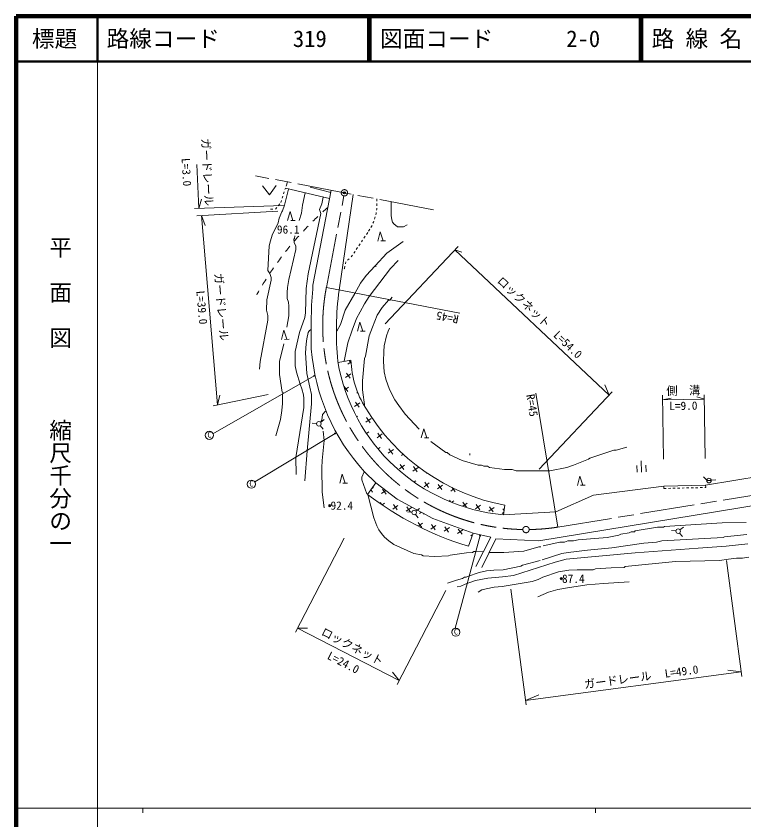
# Model space of a CAD drawing. Units: millimetres, scale not verified. Extents: x 40000 to 680000, y 20000 to 380000.
# Drawn here: x 40000 to 200760, y 202409 to 380000 of the extents above; entities that cross this region are included whole.
import ezdxf
from ezdxf.enums import TextEntityAlignment as Align

# ---------------------------------------------------------------- set-up
doc = ezdxf.new("R2010")
doc.units = ezdxf.units.MM
doc.header["$LTSCALE"] = 1000
doc.header["$PDMODE"] = 32
doc.header["$PDSIZE"] = 500
doc.linetypes.add('CHAIN', pattern=[18.5, 12, -1.5, 3.5, -1.5])
for name, color, linetype, lineweight in [('M-BGD', 7, 'Continuous', 13), ('M-BMK', 2, 'CHAIN', 13), ('M-STR-HTXT', 7, 'Continuous', 13), ('M-TTL', 2, 'Continuous', 140), ('M-TTL-BAND', 7, 'Continuous', 13), ('M-TTL-LINE', 7, 'Continuous', 50)]:
    doc.layers.add(name, color=color, linetype=linetype, lineweight=lineweight)
doc.layers.add('M-OTRS', color=6, linetype='Continuous')
doc.layers.add('M-TTL-TXT', color=7, linetype='Continuous')
doc.styles.add('@ＭＳ ゴシック', font='')
doc.styles.add('ＭＳ ゴシック', font='')
doc.styles.get('@ＭＳ ゴシック').set_extended_font_data('@MS Gothic')
doc.styles.get('ＭＳ ゴシック').set_extended_font_data('MS Gothic')

# ---------------------------------------------------------------- blocks, each defined once
blk = doc.blocks.new('電力柱1')
at = {"color": 7, "linetype": 'Continuous', "lineweight": 13}
for p, q in [((-0.49, 0.061), (-1.483, 0.18)), ((0.4, 0.311), (1.186, 0.93)), ((0.316, -0.391), (0.934, -1.176))]:
    blk.add_line(p, q, dxfattribs=at)
blk.add_circle((0.007, 0.002), 0.5, dxfattribs=at)
blk = doc.blocks.new('電話柱1')
at = {"color": 7, "linetype": 'Continuous', "lineweight": 13}
for p, q in [((-1.203, 0.848), (-0.496, 0.14)), ((-0.516, 0.002), (0.484, 0.002)), ((1.475, 0.164), (0.478, 0.078))]:
    blk.add_line(p, q, dxfattribs=at)
blk.add_circle((-0.016, 0.002), 0.5, dxfattribs=at)
blk = doc.blocks.new('針葉樹林')
at = {"color": 7, "linetype": 'Continuous', "lineweight": 13}
for p, q in [((-0.6, 0), (0, 2)), ((0, 2), (0.6, 0)), ((0.1, 0), (1.1, 0))]:
    blk.add_line(p, q, dxfattribs=at)
blk = doc.blocks.new('荒地')
at = {"color": 7, "linetype": 'Continuous', "lineweight": 13}
for p, q in [((0, 0), (0, 2.5)), ((-1, 1.5), (-1, 0)), ((1, 1.5), (1, 0))]:
    blk.add_line(p, q, dxfattribs=at)
blk = doc.blocks.new('open_arrow')
at = {"color": 0, "linetype": 'Continuous', "lineweight": -2}
blk.add_lwpolyline([(7.5, 1.25), (0, 0), (7.5, -1.25)], dxfattribs=at)

msp = doc.modelspace()

# ---------------------------------------------------------------- linework, layer by layer
at = {"layer": 'M-BGD', "linetype": 'CHAIN'}
msp.add_line((132167, 337208), (92875, 344702), dxfattribs=at)
at = {"layer": 'M-BGD'}
for p, q in [((99623, 342403), (99921, 343358)), ((94428, 342477), (95976, 340514)), ((95976, 340514), (97427, 342550)), ((99097, 340718), (99246, 341195)), ((100190, 341785), (99298, 338215)), ((99395, 341673), (99482, 341951)), ((99482, 341951), (109222, 339670)), ((109484, 341046), (104926, 342176)), ((105580, 320575), (109574, 341517)), ((98502, 338809), (98651, 339286)), ((98800, 339763), (98948, 340241)), ((103821, 340935), (103277, 338215)), ((107820, 339998), (107511, 338554)), ((111340, 319475), (114485, 340580)), ((97265, 337347), (97588, 337728)), ((97911, 338110), (98234, 338492)), ((99298, 338215), (98875, 336945)), ((103277, 338215), (103010, 336477)), ((107511, 338554), (107003, 337284)), ((96178, 337309), (96677, 337326)), ((98875, 336945), (98705, 336776)), ((103010, 336477), (102515, 334829)), ((107003, 337284), (107341, 336353)), ((117658, 332173), (117379, 331758)), ((116543, 330513), (116265, 330098)), ((117101, 331343), (116822, 330928)), ((115429, 328852), (115150, 328437)), ((115986, 329683), (115707, 329267)), ((114314, 327192), (114035, 326777)), ((114871, 328022), (114593, 327607)), ((112860, 325726), (112744, 325239)), ((113606, 326373), (113228, 326045)), ((112512, 324266), (112485, 324151)), ((112628, 324753), (112512, 324266)), ((119279, 324838), (119533, 324669)), ((114792, 318742), (112675, 315017)), ((123089, 317895), (122581, 317218)), ((122243, 317218), (122581, 317218)), ((111151, 303502), (113965, 304002)), ((114019, 303303), (113568, 303931)), ((113994, 303628), (113282, 303117)), ((113943, 300981), (112794, 300157)), ((113781, 299995), (112957, 301144)), ((102769, 298676), (103108, 297660)), ((104547, 299692), (104886, 297999)), ((98790, 296898), (98959, 296813)), ((98959, 296813), (98875, 296559)), ((113293, 297035), (112469, 298184)), ((113456, 298021), (112682, 297467)), ((115436, 296831), (115266, 296710)), ((115928, 294574), (114779, 293749)), ((115765, 293587), (114941, 294736)), ((115440, 291613), (115275, 291495)), ((118238, 290139), (117414, 291288)), ((118400, 291126), (117251, 290302)), ((107849, 288262), (108019, 286230)), ((117913, 288166), (117397, 287796)), ((120710, 286691), (119886, 287841)), ((129863, 288177), (129863, 288093)), ((120873, 287678), (119724, 286854)), ((120385, 284718), (120024, 284459)), ((123345, 284230), (122196, 283406)), ((123183, 283244), (122359, 284393)), ((101753, 282505), (101838, 278695)), ((104293, 283944), (103785, 277340)), ((125525, 283183), (125156, 282918)), ((140192, 283351), (140192, 283013)), ((228649, 282409), (192305, 276355)), ((125818, 280782), (124668, 279958)), ((125655, 279796), (124831, 280945)), ((119429, 276898), (116946, 279335)), ((128778, 280295), (127629, 279471)), ((128615, 279308), (127791, 280457)), ((130712, 279072), (130589, 278983)), ((128290, 277335), (127963, 277100)), ((119429, 276898), (117649, 274302)), ((118384, 275375), (118760, 274851)), ((118488, 275527), (118922, 275838)), ((124143, 273262), (119429, 276898)), ((120896, 275513), (121720, 274363)), ((131250, 276847), (130101, 276023)), ((131088, 275860), (130264, 277010)), ((134210, 276359), (133061, 275535)), ((134048, 275373), (133224, 276522)), ((136787, 275596), (136021, 275048)), ((137008, 274885), (136320, 275844)), ((155474, 264078), (232575, 276706)), ((183083, 276130), (167563, 274143)), ((192305, 276355), (183083, 276130)), ((183083, 276130), (183095, 275630)), ((183595, 275642), (183095, 275630)), ((184595, 275667), (184095, 275654)), ((185594, 275691), (185094, 275679)), ((186594, 275715), (186094, 275703)), ((187594, 275740), (187094, 275728)), ((188593, 275764), (188093, 275752)), ((189593, 275788), (189093, 275776)), ((190593, 275813), (190093, 275801)), ((191592, 275837), (191093, 275825)), ((192317, 275855), (192092, 275849)), ((192305, 276355), (192317, 275855)), ((117671, 274461), (117671, 274292)), ((120733, 274526), (121651, 275184)), ((167563, 274143), (159203, 270469)), ((120408, 272552), (120702, 272142)), ((120875, 272017), (121395, 272390)), ((123205, 271078), (124355, 271902)), ((123368, 272065), (124192, 270916)), ((132053, 269026), (124143, 273262)), ((135929, 272750), (135696, 273074)), ((136683, 272912), (136260, 272608)), ((139643, 272424), (138655, 271715)), ((139450, 271480), (138656, 272586)), ((142603, 271936), (141454, 271112)), ((142440, 270950), (141616, 272099)), ((147643, 269833), (147985, 271912)), ((126166, 270590), (127315, 271415)), ((126328, 271577), (127152, 270428)), ((129126, 270103), (129518, 270384)), ((129967, 270143), (130112, 269940)), ((145563, 271449), (144414, 270624)), ((145400, 270462), (144576, 271611)), ((147735, 270396), (147374, 270137)), ((147796, 270762), (147536, 271123)), ((159203, 270469), (147620, 269832)), ((140938, 265765), (132053, 269026)), ((128800, 268129), (129591, 267027)), ((128955, 267370), (129787, 267967)), ((131598, 266655), (132747, 267479)), ((131761, 267642), (132585, 266492)), ((134558, 266167), (135707, 266991)), ((134721, 267154), (135545, 266005)), ((137518, 265680), (138667, 266504)), ((137681, 266666), (138505, 265517)), ((201237, 268111), (195987, 268027)), ((140938, 265765), (139938, 262862)), ((140478, 265192), (140756, 265391)), ((144874, 264865), (140938, 265765)), ((144874, 264865), (141575, 258417)), ((201406, 265487), (196495, 264979)), ((145961, 264527), (142887, 258192)), ((155474, 264078), (145961, 264527)), ((201660, 263370), (196834, 262862)), ((139515, 261423), (135874, 260915)), ((141377, 261677), (143285, 261760)), ((144496, 261507), (147727, 261507)), ((137313, 255411), (135281, 254734))]:
    msp.add_line(p, q, dxfattribs=at)
for points in [[(122835, 338988), (122835, 335929), (123005, 334998), (123174, 334490), (123428, 334067), (124275, 333474), (125545, 333474), (126391, 333897)], [(98705, 336776), (98113, 335337), (97859, 334321), (96589, 331611), (96165, 330341), (95911, 329241), (95573, 323822), (96081, 323145)], [(107341, 336353), (104547, 323060), (104039, 319843), (103955, 314424), (103785, 313408), (102600, 310106), (101669, 305873), (101669, 302740), (101923, 301301), (102769, 298676)], [(101584, 331442), (101499, 330849), (101330, 330680), (101415, 330003)], [(101415, 330003), (101753, 329156), (101753, 328394), (100229, 321790), (99975, 320012), (99891, 318911), (99891, 317641), (100145, 316795), (100229, 315948), (100229, 313747), (99806, 311291)], [(125460, 330172), (121904, 327632), (119279, 324838)], [(124359, 326023), (122666, 324245), (118009, 318065)], [(119279, 324838), (117332, 322721), (116062, 321028), (114792, 318742)], [(96081, 323145), (96335, 322213), (96335, 321621), (95403, 317303), (95319, 315017), (95573, 313831), (95573, 312815), (93879, 303671), (93795, 301978)], [(118009, 318065), (116993, 316456), (115977, 314678), (115215, 313154), (114199, 310614), (113268, 307820), (112433, 303730)], [(122243, 317218), (120888, 315609), (119787, 313916), (118687, 311291)], [(112675, 315017), (111659, 311884), (110813, 310360)], [(118687, 311291), (118009, 309344), (117163, 304857)], [(122497, 311037), (122158, 310360), (121819, 309344), (121311, 307143), (121227, 305873)], [(105148, 310737), (104801, 310529), (104547, 310106), (104209, 308667), (104039, 307566), (103955, 305619), (104209, 301047), (104547, 299692)], [(99129, 307566), (98197, 303671), (98197, 300793), (98790, 296898)], [(121227, 305873), (121142, 303671), (121311, 301385), (121650, 299777), (122497, 297491), (123682, 295205), (124529, 293935), (125968, 292072), (129016, 288770)], [(117163, 304857), (116993, 304349), (116485, 299438), (116485, 297406), (117060, 293616)], [(103108, 297660), (103447, 296305), (103531, 295543), (103531, 293511), (101753, 282505)], [(104886, 297999), (105225, 296390), (105225, 294358), (104293, 283944)], [(98875, 296559), (98875, 294443), (98705, 292834), (98367, 290887), (97351, 287246)], [(108357, 292749), (107680, 291987), (107511, 290717), (107257, 290294)], [(108019, 286230), (107595, 281827), (107511, 280219), (107595, 274800), (108019, 271329)], [(131641, 285976), (134943, 283605), (135197, 283605), (135789, 283097), (138499, 281827), (142055, 280811), (142817, 280811), (143325, 280557), (144087, 280557), (144595, 280303), (147897, 279795), (149590, 279795)], [(174905, 284791), (172535, 284113), (172027, 284113), (166693, 282335), (166439, 282081), (163137, 280811), (161613, 280303), (157887, 279541)], [(116909, 279287), (116401, 278102), (116401, 277509), (117501, 274461), (117671, 274461)], [(149590, 279795), (150437, 279541), (157887, 279541)], [(117671, 274292), (119025, 269127), (119703, 267349), (120126, 266503), (120719, 265656), (121396, 264894), (122327, 264047), (123428, 263285), (127831, 261253), (129524, 260999), (129947, 260745), (132487, 260576), (135535, 260745), (135874, 260915)], [(195987, 268027), (183203, 267265), (183033, 267095), (181679, 267095), (176768, 266249), (176599, 266079), (175837, 266079), (175413, 265825), (173551, 265571), (173127, 265317), (170587, 264809), (164153, 264301), (163137, 264047), (161867, 264047), (161105, 263793), (160089, 263793), (156448, 262947)], [(156194, 259899), (160512, 261253), (161951, 261507), (166185, 262015), (171603, 262523), (178631, 263539), (181425, 263793), (182610, 264047), (196157, 264809), (196495, 264979)], [(196834, 262862), (190653, 262439), (176768, 261423), (161528, 259983), (159073, 259391), (149844, 256427), (147473, 256089)], [(139515, 261423), (140785, 261507), (141123, 261677), (141377, 261677)], [(155940, 262777), (155432, 262777), (152130, 261761), (147727, 261507)], [(197342, 259983), (195395, 259729), (185658, 259475), (174567, 258375), (174313, 258205), (171434, 258121), (167963, 257867), (167455, 257697), (163899, 257697), (162121, 257613), (159835, 257189), (156363, 256004), (155347, 255496), (153993, 255073), (147389, 253972)], [(155771, 259729), (151876, 258713), (151453, 258459), (147558, 257697)], [(197342, 259983), (199120, 260237), (200475, 260237), (201829, 260491)], [(147558, 257697), (145526, 257613), (143917, 257443), (142309, 257105), (139684, 256173)], [(137313, 255411), (138583, 255750), (139007, 256004), (139430, 256004), (139684, 256173)], [(147473, 256089), (144171, 255835), (141462, 255327), (139176, 254480)], [(139176, 254480), (138245, 254057), (137398, 253887)], [(147389, 253972), (145611, 253803), (143833, 253464), (142901, 253210), (142055, 252702)], [(175413, 254988), (169741, 254649), (166100, 254311), (161782, 253718), (159665, 253295), (157633, 252702), (155263, 251686)]]:
    msp.add_lwpolyline(points, dxfattribs=at)
for centre in [(105845, 300525), (110456, 287779), (142489, 265212)]:
    msp.add_circle(centre, 100, dxfattribs=at)
for centre, radius, start, end in [((109031, 338474), 10683, 3.33602, 6.01759), ((156089, 283278), 72078, 130.94979, 132.14217), ((109031, 338474), 10683, 352.60971, 355.29129), ((109031, 338474), 10683, 357.97286, 0.65444), ((156089, 283278), 72078, 133.33455, 134.52692), ((109031, 338474), 10683, 347.24656, 349.92813), ((109031, 338474), 10683, 336.52025, 339.20183), ((109031, 338474), 10683, 341.8834, 344.56498), ((156089, 283278), 72078, 135.7193, 136.91168), ((109031, 338474), 10683, 325.79394, 328.47552), ((109031, 338474), 10683, 331.1571, 333.83867), ((156089, 283278), 72078, 138.10406, 139.29644), ((156089, 283278), 72078, 140.48882, 141.6812), ((156089, 283278), 72078, 142.87358, 144.06596), ((156089, 283278), 72078, 145.25834, 146.45071), ((156089, 283278), 72078, 147.64309, 148.83547), ((225258, 310393), 120111, 175.13731, 181.87799), ((156089, 283278), 72078, 150.02785, 150.82277), ((180620, 310397), 69872, 172.53485, 185.49886), ((150416, 309914), 45336, 184.37316, 222.41531), ((151336, 310499), 40836, 189.58129, 264.77822), ((135228, 304683), 21274, 181.83405, 212.20136), ((156575, 317026), 45924, 211.04017, 259.21986), ((160443, 330247), 70435, 232.5857, 253.07488)]:
    msp.add_arc(centre, radius, start, end, dxfattribs=at)
for p in [(109292, 271859), (160425, 255702)]:
    msp.add_point(p, dxfattribs=at)
at = {"layer": 'M-BMK'}
for p, q in [((108527, 320012), (112390, 340267)), ((159665, 267095), (232205, 278977))]:
    msp.add_line(p, q, dxfattribs=at)
for centre in [(112521, 340955), (152631, 266557)]:
    msp.add_circle(centre, 700, dxfattribs=at)
for start, end in [(169.17032, 268.98891), (270.77147, 278.87184)]:
    msp.add_arc((152725, 311557), 45000, start, end, dxfattribs=at)
at = {"layer": 'M-OTRS'}
msp.add_point((112521, 340955), dxfattribs=at)
at = {"layer": 'M-STR-HTXT'}
for p, q in [((80349, 337498), (79906, 347175)), ((80349, 337498), (80955, 339564)), ((99041, 338186), (79377, 337462)), ((97798, 336868), (79940, 335869)), ((84515, 294084), (80928, 335924)), ((80928, 335924), (81767, 333716)), ((121513, 312004), (137628, 329088)), ((136942, 328360), (170962, 296271)), ((136942, 328360), (138468, 327867)), ((137996, 314392), (108527, 320012)), ((105845, 300525), (83482, 287679)), ((170962, 296271), (170068, 298541)), ((159665, 267095), (154816, 296701)), ((155533, 279914), (171648, 296999)), ((95701, 296383), (83539, 293883)), ((84515, 294084), (85016, 296267)), ((182994, 282129), (182784, 296221)), ((182799, 295221), (184690, 295617)), ((182799, 295221), (192023, 295358)), ((192023, 295358), (190377, 295861)), ((192218, 282266), (192008, 296358)), ((110456, 287779), (92742, 277107)), ((112450, 264690), (101699, 243894)), ((142489, 265212), (136996, 244756)), ((196884, 259719), (200282, 234124)), ((134886, 253091), (124135, 232295)), ((149260, 253397), (152657, 227802)), ((102158, 244783), (124595, 233183)), ((102158, 244783), (104350, 244765)), ((124595, 233183), (123115, 235017)), ((200150, 235116), (152526, 228793)), ((200150, 235116), (197200, 235504)), ((152526, 228793), (155446, 230061))]:
    msp.add_line(p, q, dxfattribs=at)
for centre in [(82685, 287391), (91952, 276585), (137133, 243873)]:
    msp.add_circle(centre, 900, dxfattribs=at)
at = {"layer": 'M-TTL'}
for p, q in [((40000, 380000), (40000, 20000)), ((680000, 380000), (40000, 380000))]:
    msp.add_line(p, q, dxfattribs=at)
at = {"layer": 'M-TTL-BAND'}
for p, q in [((58000, 370000), (58000, 20000)), ((40000, 205000), (579000, 205000)), ((68000, 205000), (68000, 204000)), ((168000, 205000), (168000, 204000))]:
    msp.add_line(p, q, dxfattribs=at)
at = {"layer": 'M-TTL-LINE'}
for p, q in [((58000, 380000), (58000, 370000)), ((117750, 380000), (117750, 370000)), ((118250, 380000), (118250, 370000)), ((177750, 380000), (177750, 370000)), ((178250, 380000), (178250, 370000)), ((40000, 370000), (680000, 370000))]:
    msp.add_line(p, q, dxfattribs=at)

# ---------------------------------------------------------------- block references
at = {"layer": 'M-BGD', "xscale": 1000, "yscale": 1000, "rotation": 1.39718}
for name, p in [('針葉樹林', (100550, 334816)), ('針葉樹林', (120493, 330318)), ('針葉樹林', (115994, 310375)), ('針葉樹林', (99200, 308575)), ('針葉樹林', (130090, 286832)), ('荒地', (178149, 279260)), ('針葉樹林', (112096, 276786)), ('針葉樹林', (164578, 276336)), ('電話柱1', (193059, 277376))]:
    msp.add_blockref(name, p, dxfattribs=at)
at = {"layer": 'M-BGD', "xscale": 1000, "yscale": 1000}
for p in [(106857, 289916), (127906, 270310), (186236, 266186)]:
    msp.add_blockref('電力柱1', p, dxfattribs=at)
at = {"layer": 'M-STR-HTXT'}
for p, rotation in [((105845, 300525), 209.9), ((110456, 287779), 211.1), ((142489, 265212), 255)]:
    msp.add_blockref('open_arrow', p, dxfattribs=dict(at, rotation=rotation))

# ---------------------------------------------------------------- texts
at = {"layer": 'M-BGD', "style": 'ＭＳ ゴシック'}
for s, p in [('96.1', (97606, 332851)), ('92.4', (109452, 271859)), ('87.4', (160585, 255702))]:
    msp.add_text(s, height=1833, dxfattribs=at).set_placement(p, align=Align.MIDDLE_LEFT)
at = {"layer": 'M-STR-HTXT', "style": 'ＭＳ ゴシック'}
for s, rotation, p in [('ガードレール', 273, (80380, 352944)), ('ガードレール', 274.899, (83229, 323104)), ('R=45', 169.202, (137996, 314392)), ('R=45', 279.302, (152127, 296220))]:
    msp.add_text(s, height=1833, rotation=rotation, dxfattribs=at).set_placement(p, align=Align.BOTTOM_LEFT)
for s, height, rotation, p in [('L=3.0', 1833, 273, (76177, 345455)), ('ロックネット', 1833, 316.673, (151148, 315765)), ('L=39.0', 1833, 274.899, (79580, 315493)), ('L=54.0', 1833, 316.673, (160879, 306355)), ('側\u3000溝', 1833, 0.852, (187403, 295790)), ('L=9.0', 1833, 0.852, (187403, 292440)), ('C', 1320, 358.738, (82685, 286481)), ('C', 1320, 358.738, (91952, 275675)), ('ロックネット', 1833, 332.662, (113606, 239427)), ('C', 1320, 358.738, (137133, 242963)), ('L=24.0', 1833, 332.662, (111619, 235873)), ('L=49.0', 1833, 7.562, (187168, 233771)), ('ガードレール', 1833, 7.562, (173061, 231872))]:
    msp.add_text(s, height=height, rotation=rotation, dxfattribs=at).set_placement(p, align=Align.BOTTOM_CENTER)
at = {"layer": 'M-TTL-BAND', "style": '@ＭＳ ゴシック'}
for s, p in [('平  面  図', (49777, 306475)), ('縮尺千分の一', (49777, 261030))]:
    msp.add_text(s, height=3666, rotation=270, dxfattribs=at).set_placement(p, align=Align.MIDDLE_RIGHT)
at = {"layer": 'M-TTL-TXT', "style": 'ＭＳ ゴシック'}
msp.add_text('標題', height=3666, dxfattribs=at).set_placement((48500, 375000), align=Align.MIDDLE_CENTER)
for s, p in [('路線コード', (60000, 375000)), ('319', (101142, 375000)), ('図面コード', (120380, 375000)), ('2-0', (161521, 375000)), ('路 線 名', (180380, 375000))]:
    msp.add_text(s, height=3666, dxfattribs=at).set_placement(p, align=Align.MIDDLE_LEFT)

doc.saveas('drawing.dxf')
